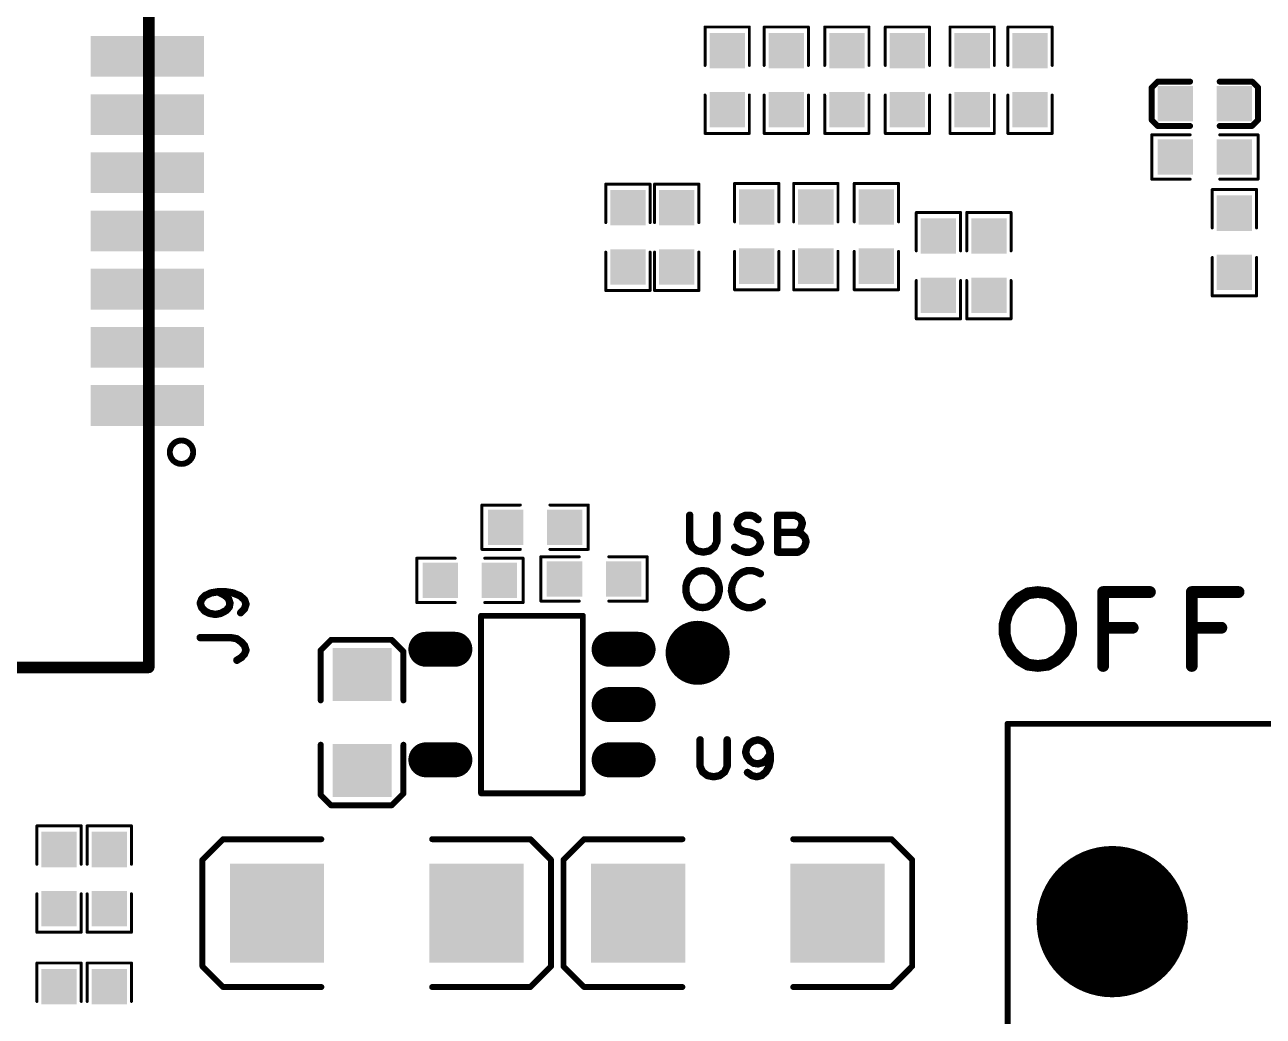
# Model space of a CAD drawing. Extents: x -12 to 107, y 8 to 106.
# Drawn here: x 10 to 31.29, y 26.24 to 43.28 of the extents above; entities that cross this region are included whole.
import ezdxf

# ---------------------------------------------------------------- set-up
doc = ezdxf.new("R2010")
doc.units = 0
doc.header["$MEASUREMENT"] = 0
doc.layers.get('0').update_dxf_attribs({"linetype": 'CONTINUOUS'})
doc.layers.add('SILK_TOP_ART', color=251, linetype='CONTINUOUS', true_color=0x636466)
doc.layers.add('SOLDER_TOP_ART', color=18, linetype='CONTINUOUS', true_color=0x000000)

# ---------------------------------------------------------------- blocks, each defined once
blk = doc.blocks.new('ROUND_325')
at = {"const_width": 0.1}
blk.add_lwpolyline([(-0.05, 0, 1), (0.05, 0, 1)], format="xyb", close=True, dxfattribs=at)
blk = doc.blocks.new('ROUND_311')
at = {"const_width": 0.1016}
blk.add_lwpolyline([(-0.0508, 0, 1), (0.0508, 0, 1)], format="xyb", close=True, dxfattribs=at)
blk = doc.blocks.new('ROUND_217')
at = {"const_width": 0.0508}
blk.add_lwpolyline([(-0.0254, 0, 1), (0.0254, 0, 1)], format="xyb", close=True, dxfattribs=at)
blk = doc.blocks.new('ROUND_162')
at = {"const_width": 0.0635}
blk.add_lwpolyline([(-0.03175, 0, 1), (0.03175, 0, 1)], format="xyb", close=True, dxfattribs=at)
blk = doc.blocks.new('ROUND_320')
at = {"const_width": 0.0254}
blk.add_lwpolyline([(-0.0127, 0, 1), (0.0127, 0, 1)], format="xyb", close=True, dxfattribs=at)
blk = doc.blocks.new('RECTANGLE_359')
blk.add_solid([(0.975, 0.35), (0.975, -0.35), (-0.975, 0.35), (-0.975, -0.35)])
blk = doc.blocks.new('ROUND_337')
at = {"const_width": 0.55}
blk.add_lwpolyline([(-0.275, 0, 1), (0.275, 0, 1)], format="xyb", close=True, dxfattribs=at)
blk = doc.blocks.new('SQUARE_332')
blk.add_solid([(0.304, 0.304), (0.304, -0.304), (-0.304, 0.304), (-0.304, -0.304)])
blk = doc.blocks.new('RECTANGLE_369')
blk.add_solid([(0.81, 0.85), (0.81, -0.85), (-0.81, 0.85), (-0.81, -0.85)])
blk = doc.blocks.new('ROUND_341')
at = {"const_width": 1.3}
blk.add_lwpolyline([(-0.65, 0, 1), (0.65, 0, 1)], format="xyb", close=True, dxfattribs=at)
blk = doc.blocks.new('RECTANGLE_330')
blk.add_solid([(0.5072, 0.4564), (0.5072, -0.4564), (-0.5072, 0.4564), (-0.5072, -0.4564)])
blk = doc.blocks.new('OBLONG_347')
at = {"const_width": 0.6}
blk.add_lwpolyline([(0.25, 0), (-0.25, 0)], dxfattribs=at)
at = {"const_width": 0.3}
for points in [[(-0.4, 0, 1), (-0.1, 0, 1)], [(0.1, 0, 1), (0.4, 0, 1)]]:
    blk.add_lwpolyline(points, format="xyb", close=True, dxfattribs=at)

msp = doc.modelspace()

# ---------------------------------------------------------------- linework, layer by layer
at = {"layer": 'SILK_TOP_ART'}
for points, const_width in [([(12.1324, 55.2338), (12.1324, 32.2338)], 0.2), ([(21.6964, 43.2388), (21.6964, 42.5784)], 0.0508), ([(22.4584, 43.2388), (21.6964, 43.2388)], 0.0508), ([(22.4584, 42.5784), (22.4584, 43.2388)], 0.0508), ([(22.7124, 43.2388), (22.7124, 42.5784)], 0.0508), ([(23.4744, 43.2388), (22.7124, 43.2388)], 0.0508), ([(23.4744, 42.5784), (23.4744, 43.2388)], 0.0508), ([(23.7538, 43.2388), (23.7538, 42.5784)], 0.0508), ([(24.5158, 43.2388), (23.7538, 43.2388)], 0.0508), ([(24.5158, 42.5784), (24.5158, 43.2388)], 0.0508), ([(24.7952, 43.2388), (24.7952, 42.5784)], 0.0508), ([(25.5572, 43.2388), (24.7952, 43.2388)], 0.0508), ([(25.5572, 42.5784), (25.5572, 43.2388)], 0.0508), ([(25.908, 43.2388), (25.908, 42.5784)], 0.0508), ([(26.67, 43.2388), (25.908, 43.2388)], 0.0508), ([(26.67, 42.5784), (26.67, 43.2388)], 0.0508), ([(26.9034, 43.2388), (26.9034, 42.5784)], 0.0508), ([(27.6654, 43.2388), (26.9034, 43.2388)], 0.0508), ([(27.6654, 42.5784), (27.6654, 43.2388)], 0.0508), ([(29.4772, 42.3004), (29.3756, 42.1988)], 0.1016), ([(29.3756, 42.1988), (29.3756, 41.64)], 0.1016), ([(30.036, 42.3004), (29.4772, 42.3004)], 0.1016), ([(30.544, 42.3004), (31.1028, 42.3004)], 0.1016), ([(31.1028, 42.3004), (31.2044, 42.1991)], 0.1016), ([(31.2044, 42.1991), (31.2044, 41.6433)], 0.1016), ([(21.6964, 41.41), (21.6964, 42.0704)], 0.0508), ([(22.4584, 42.0704), (22.4584, 41.41)], 0.0508), ([(22.7124, 41.41), (22.7124, 42.0704)], 0.0508), ([(23.4744, 42.0704), (23.4744, 41.41)], 0.0508), ([(23.7538, 41.41), (23.7538, 42.0704)], 0.0508), ([(24.5158, 42.0704), (24.5158, 41.41)], 0.0508), ([(24.7952, 41.41), (24.7952, 42.0704)], 0.0508), ([(25.5572, 42.0704), (25.5572, 41.41)], 0.0508), ([(25.908, 41.41), (25.908, 42.0704)], 0.0508), ([(26.67, 42.0704), (26.67, 41.41)], 0.0508), ([(26.9034, 41.41), (26.9034, 42.0704)], 0.0508), ([(27.6654, 42.0704), (27.6654, 41.41)], 0.0508), ([(29.3756, 41.64), (29.4772, 41.5384)], 0.1016), ([(29.4772, 41.5384), (30.036, 41.5384)], 0.1016), ([(31.0995, 41.5384), (30.544, 41.5384)], 0.1016), ([(31.2044, 41.6433), (31.0995, 41.5384)], 0.1016), ([(22.4584, 41.41), (21.6964, 41.41)], 0.0508), ([(23.4744, 41.41), (22.7124, 41.41)], 0.0508), ([(24.5158, 41.41), (23.7538, 41.41)], 0.0508), ([(25.5572, 41.41), (24.7952, 41.41)], 0.0508), ([(26.67, 41.41), (25.908, 41.41)], 0.0508), ([(27.6654, 41.41), (26.9034, 41.41)], 0.0508), ([(29.3756, 41.386), (29.3756, 40.624)], 0.0508), ([(30.036, 41.386), (29.3756, 41.386)], 0.0508), ([(30.544, 41.386), (31.2044, 41.386)], 0.0508), ([(31.2044, 41.386), (31.2044, 40.624)], 0.0508), ([(19.9898, 40.5384), (19.9898, 39.878)], 0.0508), ([(20.7518, 40.5384), (19.9898, 40.5384)], 0.0508), ([(20.7518, 39.878), (20.7518, 40.5384)], 0.0508), ([(20.828, 40.5384), (20.828, 39.878)], 0.0508), ([(21.59, 40.5384), (20.828, 40.5384)], 0.0508), ([(21.59, 39.878), (21.59, 40.5384)], 0.0508), ([(22.2044, 40.5512), (22.2044, 39.8908)], 0.0508), ([(22.9664, 40.5512), (22.2044, 40.5512)], 0.0508), ([(22.9664, 39.8908), (22.9664, 40.5512)], 0.0508), ([(23.2204, 40.5512), (23.2204, 39.8908)], 0.0508), ([(23.9824, 40.5512), (23.2204, 40.5512)], 0.0508), ([(23.9824, 39.8908), (23.9824, 40.5512)], 0.0508), ([(24.2618, 40.5512), (24.2618, 39.8908)], 0.0508), ([(25.0238, 40.5512), (24.2618, 40.5512)], 0.0508), ([(25.0238, 39.8908), (25.0238, 40.5512)], 0.0508), ([(29.3756, 40.624), (30.036, 40.624)], 0.0508), ([(30.417, 40.4462), (30.417, 39.7858)], 0.0508), ([(31.179, 40.4462), (30.417, 40.4462)], 0.0508), ([(31.2044, 40.624), (30.544, 40.624)], 0.0508), ([(31.179, 39.7858), (31.179, 40.4462)], 0.0508), ([(25.3286, 40.0512), (25.3286, 39.3908)], 0.0508), ([(26.0906, 40.0512), (25.3286, 40.0512)], 0.0508), ([(26.0906, 39.3908), (26.0906, 40.0512)], 0.0508), ([(26.1954, 40.0512), (26.1954, 39.3908)], 0.0508), ([(26.9574, 40.0512), (26.1954, 40.0512)], 0.0508), ([(26.9574, 39.3908), (26.9574, 40.0512)], 0.0508), ([(19.9898, 38.7096), (19.9898, 39.37)], 0.0508), ([(20.7518, 39.37), (20.7518, 38.7096)], 0.0508), ([(20.828, 38.7096), (20.828, 39.37)], 0.0508), ([(21.59, 39.37), (21.59, 38.7096)], 0.0508), ([(22.2044, 38.7224), (22.2044, 39.3828)], 0.0508), ([(22.9664, 39.3828), (22.9664, 38.7224)], 0.0508), ([(23.2204, 38.7224), (23.2204, 39.3828)], 0.0508), ([(23.9824, 39.3828), (23.9824, 38.7224)], 0.0508), ([(24.2618, 38.7224), (24.2618, 39.3828)], 0.0508), ([(25.0238, 39.3828), (25.0238, 38.7224)], 0.0508), ([(30.417, 38.6174), (30.417, 39.2778)], 0.0508), ([(31.179, 39.2778), (31.179, 38.6174)], 0.0508), ([(25.3286, 38.2224), (25.3286, 38.8828)], 0.0508), ([(26.0906, 38.8828), (26.0906, 38.2224)], 0.0508), ([(26.1954, 38.2224), (26.1954, 38.8828)], 0.0508), ([(26.9574, 38.8828), (26.9574, 38.2224)], 0.0508), ([(20.7518, 38.7096), (19.9898, 38.7096)], 0.0508), ([(21.59, 38.7096), (20.828, 38.7096)], 0.0508), ([(22.9664, 38.7224), (22.2044, 38.7224)], 0.0508), ([(23.9824, 38.7224), (23.2204, 38.7224)], 0.0508), ([(25.0238, 38.7224), (24.2618, 38.7224)], 0.0508), ([(31.179, 38.6174), (30.417, 38.6174)], 0.0508), ([(26.0906, 38.2224), (25.3286, 38.2224)], 0.0508), ([(26.9574, 38.2224), (26.1954, 38.2224)], 0.0508), ([(17.861, 35.0236), (18.5214, 35.0236)], 0.0508), ([(17.861, 34.2616), (17.861, 35.0236)], 0.0508), ([(19.6898, 35.0236), (19.0294, 35.0236)], 0.0508), ([(19.6898, 34.2616), (19.6898, 35.0236)], 0.0508), ([(21.4334, 34.8488), (21.4334, 34.3937)], 0.127), ([(21.899, 34.3937), (21.899, 34.8488)], 0.127), ([(22.2483, 34.69), (22.2695, 34.7641)], 0.127), ([(22.28, 34.616), (22.2483, 34.69)], 0.127), ([(22.2695, 34.7641), (22.3224, 34.817)], 0.127), ([(22.3224, 34.817), (22.3964, 34.8488)], 0.127), ([(22.3964, 34.8488), (22.4705, 34.8488)], 0.127), ([(22.4705, 34.8488), (22.5446, 34.8276)], 0.127), ([(22.5446, 34.8276), (22.6081, 34.7747)], 0.127), ([(23.2325, 34.8488), (22.9468, 34.8488)], 0.127), ([(22.9468, 34.8488), (22.9468, 34.2138)], 0.127), ([(23.3066, 34.817), (23.2325, 34.8488)], 0.127), ([(23.3489, 34.7747), (23.3066, 34.817)], 0.127), ([(23.3701, 34.7112), (23.3489, 34.7747)], 0.127), ([(23.3489, 34.6371), (23.3701, 34.7112)], 0.127), ([(22.3541, 34.5736), (22.28, 34.616)], 0.127), ([(22.4811, 34.5525), (22.3541, 34.5736)], 0.127), ([(22.5764, 34.5101), (22.4811, 34.5525)], 0.127), ([(22.6293, 34.4466), (22.5764, 34.5101)], 0.127), ([(22.6505, 34.3726), (22.6293, 34.4466)], 0.127), ([(23.2749, 34.5525), (22.9468, 34.5525)], 0.127), ([(23.2749, 34.5525), (23.3172, 34.5842)], 0.127), ([(23.3489, 34.5313), (23.2749, 34.5525)], 0.127), ([(23.3172, 34.5842), (23.3489, 34.6371)], 0.127), ([(23.4125, 34.4678), (23.3489, 34.5313)], 0.127), ([(23.4336, 34.3937), (23.4125, 34.4678)], 0.127), ([(18.5214, 34.2616), (17.861, 34.2616)], 0.0508), ([(19.0294, 34.2616), (19.6898, 34.2616)], 0.0508), ([(21.4334, 34.3937), (21.4757, 34.2984)], 0.127), ([(21.4757, 34.2984), (21.5604, 34.235)], 0.127), ([(21.5604, 34.235), (21.6662, 34.2138)], 0.127), ([(21.6662, 34.2138), (21.772, 34.235)], 0.127), ([(21.772, 34.235), (21.8567, 34.2984)], 0.127), ([(21.8567, 34.2984), (21.899, 34.3937)], 0.127), ([(22.2059, 34.2984), (22.2906, 34.2455)], 0.127), ([(22.2906, 34.2455), (22.3859, 34.2138)], 0.127), ([(22.4705, 34.2138), (22.5552, 34.2455)], 0.127), ([(22.5552, 34.2455), (22.6187, 34.2984)], 0.127), ([(22.6187, 34.2984), (22.6505, 34.3726)], 0.127), ([(23.296, 34.2138), (23.3701, 34.2561)], 0.127), ([(23.3701, 34.2561), (23.4125, 34.3196)], 0.127), ([(23.4125, 34.3196), (23.4336, 34.3937)], 0.127), ([(16.7402, 34.1092), (17.4006, 34.1092)], 0.0508), ([(16.7402, 33.3472), (16.7402, 34.1092)], 0.0508), ([(18.569, 34.1092), (17.9086, 34.1092)], 0.0508), ([(18.569, 33.3472), (18.569, 34.1092)], 0.0508), ([(18.8738, 34.1346), (18.8738, 33.3726)], 0.0508), ([(19.5342, 34.1346), (18.8738, 34.1346)], 0.0508), ([(20.0422, 34.1346), (20.7026, 34.1346)], 0.0508), ([(20.7026, 34.1346), (20.7026, 33.3726)], 0.0508), ([(22.3859, 34.2138), (22.4705, 34.2138)], 0.127), ([(22.9468, 34.2138), (23.296, 34.2138)], 0.127), ([(21.4312, 33.7799), (21.4948, 33.8434)], 0.127), ([(21.4948, 33.8434), (21.5688, 33.8857)], 0.127), ([(21.5688, 33.8857), (21.6535, 33.8963)], 0.127), ([(21.6535, 33.8963), (21.7382, 33.8857)], 0.127), ([(21.7382, 33.8857), (21.8122, 33.8434)], 0.127), ([(21.8122, 33.8434), (21.8758, 33.7799)], 0.127), ([(22.2568, 33.8116), (22.2038, 33.7481)], 0.127), ([(22.3308, 33.8645), (22.2568, 33.8116)], 0.127), ([(22.4261, 33.8963), (22.3308, 33.8645)], 0.127), ([(22.5108, 33.8963), (22.4261, 33.8963)], 0.127), ([(22.5848, 33.8751), (22.5108, 33.8963)], 0.127), ([(22.6483, 33.8434), (22.5848, 33.8751)], 0.127), ([(21.3677, 33.6211), (21.3889, 33.7058)], 0.127), ([(21.3677, 33.5365), (21.3677, 33.6211)], 0.127), ([(21.3889, 33.7058), (21.4312, 33.7799)], 0.127), ([(21.8758, 33.7799), (21.9181, 33.7058)], 0.127), ([(21.9181, 33.7058), (21.9393, 33.6211)], 0.127), ([(21.9393, 33.6211), (21.9393, 33.5365)], 0.127), ([(22.1615, 33.6423), (22.1509, 33.547)], 0.127), ([(22.2038, 33.7481), (22.1615, 33.6423)], 0.127), ([(13.0437, 33.4057), (13.0175, 33.3375)], 0.127), ([(13.0962, 33.4641), (13.0437, 33.4057)], 0.127), ([(13.2012, 33.5128), (13.0962, 33.4641)], 0.127), ([(13.3193, 33.5322), (13.2012, 33.5128)], 0.127), ([(13.4637, 33.5322), (13.3193, 33.5322)], 0.127), ([(13.4375, 33.4738), (13.3193, 33.5322)], 0.127), ([(13.5031, 33.4154), (13.4375, 33.4738)], 0.127), ([(13.5818, 33.5128), (13.4637, 33.5322)], 0.127), ([(13.5293, 33.3375), (13.5031, 33.4154)], 0.127), ([(13.6999, 33.4641), (13.5818, 33.5128)], 0.127), ([(13.7787, 33.3959), (13.6999, 33.4641)], 0.127), ([(13.8049, 33.318), (13.7787, 33.3959)], 0.127), ([(21.3889, 33.4518), (21.3677, 33.5365)], 0.127), ([(21.4312, 33.3777), (21.3889, 33.4518)], 0.127), ([(21.4948, 33.3142), (21.4312, 33.3777)], 0.127), ([(21.8758, 33.3777), (21.8122, 33.3142)], 0.127), ([(21.9181, 33.4518), (21.8758, 33.3777)], 0.127), ([(21.9393, 33.5365), (21.9181, 33.4518)], 0.127), ([(22.1509, 33.547), (22.1721, 33.4518)], 0.127), ([(22.1721, 33.4518), (22.2038, 33.3883)], 0.127), ([(22.2038, 33.3883), (22.2673, 33.3248)], 0.127), ([(26.9748, 33.2952), (27.1018, 33.4222)], 0.2032), ([(27.1018, 33.4222), (27.2499, 33.5068)], 0.2032), ([(27.2499, 33.5068), (27.4193, 33.528)], 0.2032), ([(27.4193, 33.528), (27.5886, 33.5068)], 0.2032), ([(27.5886, 33.5068), (27.7368, 33.4222)], 0.2032), ([(27.7368, 33.4222), (27.8638, 33.2952)], 0.2032), ([(28.5411, 32.258), (28.5411, 33.528)], 0.2032), ([(28.5411, 33.528), (29.3455, 33.528)], 0.2032), ([(30.0651, 32.258), (30.0651, 33.528)], 0.2032), ([(30.0651, 33.528), (30.8695, 33.528)], 0.2032), ([(13.0175, 33.3375), (13.0437, 33.2596)], 0.127), ([(13.0437, 33.2596), (13.0962, 33.2012)], 0.127), ([(13.0962, 33.2012), (13.175, 33.1622)], 0.127), ([(13.175, 33.1622), (13.28, 33.1428)], 0.127), ([(13.28, 33.1428), (13.3718, 33.1622)], 0.127), ([(13.3718, 33.1622), (13.4637, 33.2109)], 0.127), ([(13.4637, 33.2109), (13.5162, 33.2693)], 0.127), ([(13.5162, 33.2693), (13.5293, 33.3375)], 0.127), ([(13.7131, 33.172), (13.7787, 33.2401)], 0.127), ([(13.7787, 33.2401), (13.8049, 33.318)], 0.127), ([(17.4006, 33.3472), (16.7402, 33.3472)], 0.0508), ([(17.9086, 33.3472), (18.569, 33.3472)], 0.0508), ([(18.8738, 33.3726), (19.5342, 33.3726)], 0.0508), ([(20.7026, 33.3726), (20.0422, 33.3726)], 0.0508), ([(21.5688, 33.2719), (21.4948, 33.3142)], 0.127), ([(21.6535, 33.2613), (21.5688, 33.2719)], 0.127), ([(21.7382, 33.2719), (21.6535, 33.2613)], 0.127), ([(21.8122, 33.3142), (21.7382, 33.2719)], 0.127), ([(22.2673, 33.3248), (22.3414, 33.2825)], 0.127), ([(22.3414, 33.2825), (22.4155, 33.2613)], 0.127), ([(22.4155, 33.2613), (22.4896, 33.2613)], 0.127), ([(22.4896, 33.2613), (22.5637, 33.2825)], 0.127), ([(22.5637, 33.2825), (22.6272, 33.3142)], 0.127), ([(22.6272, 33.3142), (22.6801, 33.3565)], 0.127), ([(26.8478, 32.9777), (26.8901, 33.147)], 0.2032), ([(26.8901, 33.147), (26.9748, 33.2952)], 0.2032), ([(27.8638, 33.2952), (27.9485, 33.147)], 0.2032), ([(27.9485, 33.147), (27.9908, 32.9777)], 0.2032), ([(19.5964, 33.1196), (17.8464, 33.1196)], 0.1016), ([(17.8464, 33.1196), (17.8464, 30.0696)], 0.1016), ([(19.5964, 30.0696), (19.5964, 33.1196)], 0.1016), ([(26.8478, 32.8083), (26.8478, 32.9777)], 0.2032), ([(27.9908, 32.9777), (27.9908, 32.8083)], 0.2032), ([(29.0491, 32.9142), (28.5411, 32.9142)], 0.2032), ([(30.5731, 32.9142), (30.0651, 32.9142)], 0.2032), ([(13.5424, 32.7448), (13.0175, 32.7448)], 0.127), ([(13.6474, 32.7254), (13.5424, 32.7448)], 0.127), ([(26.8901, 32.639), (26.8478, 32.8083)], 0.2032), ([(27.9908, 32.8083), (27.9485, 32.639)], 0.2032), ([(13.7262, 32.6669), (13.6474, 32.7254)], 0.127), ([(13.7787, 32.6085), (13.7262, 32.6669)], 0.127), ([(13.8049, 32.5306), (13.7787, 32.6085)], 0.127), ([(13.7787, 32.4625), (13.8049, 32.5306)], 0.127), ([(15.0892, 32.5296), (15.267, 32.7074)], 0.1016), ([(15.0892, 31.666), (15.0892, 32.5296)], 0.1016), ([(15.267, 32.7074), (16.3084, 32.7074)], 0.1016), ([(16.3084, 32.7074), (16.5116, 32.5042)], 0.1016), ([(26.9748, 32.4908), (26.8901, 32.639)], 0.2032), ([(27.1018, 32.3638), (26.9748, 32.4908)], 0.2032), ([(27.8638, 32.4908), (27.7368, 32.3638)], 0.2032), ([(27.9485, 32.639), (27.8638, 32.4908)], 0.2032), ([(13.6474, 32.3554), (13.7262, 32.4041)], 0.127), ([(13.7262, 32.4041), (13.7787, 32.4625)], 0.127), ([(16.5116, 32.5042), (16.5116, 31.666)], 0.1016), ([(27.2499, 32.2792), (27.1018, 32.3638)], 0.2032), ([(27.4193, 32.258), (27.2499, 32.2792)], 0.2032), ([(27.5886, 32.2792), (27.4193, 32.258)], 0.2032), ([(27.7368, 32.3638), (27.5886, 32.2792)], 0.2032), ([(12.1324, 32.2338), (9.1324, 32.2338)], 0.2), ([(26.8978, 24.4638), (26.8978, 31.2638)], 0.1016), ([(26.8978, 31.2638), (39.8978, 31.2638)], 0.1016), ([(15.0892, 30.904), (15.0892, 30.0404)], 0.1016), ([(16.5116, 30.0658), (16.5116, 30.904)], 0.1016), ([(21.6112, 30.988), (21.6112, 30.5329)], 0.127), ([(22.0768, 30.5329), (22.0768, 30.988)], 0.127), ([(22.4155, 30.861), (22.3943, 30.7763)], 0.127), ([(22.4578, 30.9245), (22.4155, 30.861)], 0.127), ([(22.5213, 30.9668), (22.4578, 30.9245)], 0.127), ([(22.606, 30.988), (22.5213, 30.9668)], 0.127), ([(22.6801, 30.9668), (22.606, 30.988)], 0.127), ([(22.7436, 30.9245), (22.6801, 30.9668)], 0.127), ([(22.7965, 30.8398), (22.7436, 30.9245)], 0.127), ([(22.8177, 30.7446), (22.7965, 30.8398)], 0.127), ([(22.3943, 30.7763), (22.4155, 30.7023)], 0.127), ([(22.4155, 30.7023), (22.4684, 30.6282)], 0.127), ([(22.4684, 30.6282), (22.5319, 30.5858)], 0.127), ([(22.6907, 30.5964), (22.7542, 30.6493)], 0.127), ([(22.7542, 30.6493), (22.8177, 30.7446)], 0.127), ([(22.7965, 30.5329), (22.8177, 30.6282)], 0.127), ([(22.8177, 30.6282), (22.8177, 30.7446)], 0.127), ([(21.6112, 30.5329), (21.6535, 30.4376)], 0.127), ([(21.6535, 30.4376), (21.7382, 30.3742)], 0.127), ([(21.9498, 30.3742), (22.0345, 30.4376)], 0.127), ([(22.0345, 30.4376), (22.0768, 30.5329)], 0.127), ([(22.4261, 30.4271), (22.5002, 30.3742)], 0.127), ([(22.5319, 30.5858), (22.606, 30.5752)], 0.127), ([(22.606, 30.5752), (22.6907, 30.5964)], 0.127), ([(22.6695, 30.3742), (22.7436, 30.4376)], 0.127), ([(22.7436, 30.4376), (22.7965, 30.5329)], 0.127), ([(21.7382, 30.3742), (21.844, 30.353)], 0.127), ([(21.844, 30.353), (21.9498, 30.3742)], 0.127), ([(22.5002, 30.3742), (22.5848, 30.353)], 0.127), ([(22.5848, 30.353), (22.6695, 30.3742)], 0.127), ([(15.0892, 30.0404), (15.267, 29.8626)], 0.1016), ([(16.3084, 29.8626), (16.5116, 30.0658)], 0.1016), ([(17.8464, 30.0696), (19.5964, 30.0696)], 0.1016), ([(15.267, 29.8626), (16.3084, 29.8626)], 0.1016), ([(10.21, 28.8496), (10.21, 29.51)], 0.0508), ([(10.21, 29.51), (10.972, 29.51)], 0.0508), ([(10.972, 29.51), (10.972, 28.8496)], 0.0508), ([(11.0736, 28.8496), (11.0736, 29.51)], 0.0508), ([(11.0736, 29.51), (11.8356, 29.51)], 0.0508), ([(11.8356, 29.51), (11.8356, 28.8496)], 0.0508), ([(13.0554, 28.9244), (13.411, 29.28)], 0.1016), ([(13.411, 29.28), (15.1001, 29.28)], 0.1016), ([(18.6942, 29.28), (17.0051, 29.28)], 0.1016), ([(19.0498, 28.9244), (18.6942, 29.28)], 0.1016), ([(19.6186, 29.28), (19.263, 28.9244)], 0.1016), ([(21.3077, 29.28), (19.6186, 29.28)], 0.1016), ([(23.2127, 29.28), (24.9018, 29.28)], 0.1016), ([(24.9018, 29.28), (25.2574, 28.9244)], 0.1016), ([(13.0554, 27.0956), (13.0554, 28.9244)], 0.1016), ([(19.0498, 27.0956), (19.0498, 28.9244)], 0.1016), ([(19.263, 28.9244), (19.263, 27.0956)], 0.1016), ([(25.2574, 28.9244), (25.2574, 27.0956)], 0.1016), ([(10.21, 28.3416), (10.21, 27.6812)], 0.0508), ([(10.972, 27.6812), (10.972, 28.3416)], 0.0508), ([(11.0736, 28.3416), (11.0736, 27.6812)], 0.0508), ([(11.8356, 27.6812), (11.8356, 28.3416)], 0.0508), ([(10.21, 27.6812), (10.972, 27.6812)], 0.0508), ([(11.0736, 27.6812), (11.8356, 27.6812)], 0.0508), ([(10.21, 27.1526), (10.972, 27.1526)], 0.0508), ([(10.21, 26.4922), (10.21, 27.1526)], 0.0508), ([(10.972, 27.1526), (10.972, 26.4922)], 0.0508), ([(11.0736, 27.1526), (11.8356, 27.1526)], 0.0508), ([(11.0736, 26.4922), (11.0736, 27.1526)], 0.0508), ([(11.8356, 27.1526), (11.8356, 26.4922)], 0.0508), ([(13.411, 26.74), (13.0554, 27.0956)], 0.1016), ([(18.6942, 26.74), (19.0498, 27.0956)], 0.1016), ([(19.263, 27.0956), (19.6186, 26.74)], 0.1016), ([(25.2574, 27.0956), (24.9018, 26.74)], 0.1016), ([(15.1001, 26.74), (13.411, 26.74)], 0.1016), ([(17.0051, 26.74), (18.6942, 26.74)], 0.1016), ([(19.6186, 26.74), (21.3077, 26.74)], 0.1016), ([(24.9018, 26.74), (23.2127, 26.74)], 0.1016)]:
    msp.add_lwpolyline(points, dxfattribs=dict(at, const_width=const_width))
at = {"layer": 'SILK_TOP_ART', "const_width": 0.1016}
msp.add_lwpolyline([(12.4948, 35.9316, 1), (12.8966, 35.9316, 1)], format="xyb", close=True, dxfattribs=at)

# ---------------------------------------------------------------- block references
at = {"layer": 'SILK_TOP_ART'}
for name, p in [('ROUND_320', (21.6964, 43.2388)), ('ROUND_320', (21.6964, 43.2388)), ('ROUND_320', (22.4584, 43.2388)), ('ROUND_320', (22.4584, 43.2388)), ('ROUND_320', (22.7124, 43.2388)), ('ROUND_320', (22.7124, 43.2388)), ('ROUND_320', (23.4744, 43.2388)), ('ROUND_320', (23.4744, 43.2388)), ('ROUND_320', (23.7538, 43.2388)), ('ROUND_320', (23.7538, 43.2388)), ('ROUND_320', (24.5158, 43.2388)), ('ROUND_320', (24.5158, 43.2388)), ('ROUND_320', (24.7952, 43.2388)), ('ROUND_320', (24.7952, 43.2388)), ('ROUND_320', (25.5572, 43.2388)), ('ROUND_320', (25.5572, 43.2388)), ('ROUND_320', (25.908, 43.2388)), ('ROUND_320', (25.908, 43.2388)), ('ROUND_320', (26.67, 43.2388)), ('ROUND_320', (26.67, 43.2388)), ('ROUND_320', (26.9034, 43.2388)), ('ROUND_320', (26.9034, 43.2388)), ('ROUND_320', (27.6654, 43.2388)), ('ROUND_320', (27.6654, 43.2388)), ('ROUND_320', (21.6964, 42.5784)), ('ROUND_320', (22.4584, 42.5784)), ('ROUND_320', (22.7124, 42.5784)), ('ROUND_320', (23.4744, 42.5784)), ('ROUND_320', (23.7538, 42.5784)), ('ROUND_320', (24.5158, 42.5784)), ('ROUND_320', (24.7952, 42.5784)), ('ROUND_320', (25.5572, 42.5784)), ('ROUND_320', (25.908, 42.5784)), ('ROUND_320', (26.67, 42.5784)), ('ROUND_320', (26.9034, 42.5784)), ('ROUND_320', (27.6654, 42.5784)), ('ROUND_217', (29.3756, 42.1988)), ('ROUND_217', (29.3756, 42.1988)), ('ROUND_217', (29.4772, 42.3004)), ('ROUND_217', (29.4772, 42.3004)), ('ROUND_217', (30.036, 42.3004)), ('ROUND_217', (30.544, 42.3004)), ('ROUND_217', (31.1028, 42.3004)), ('ROUND_217', (31.1028, 42.3004)), ('ROUND_217', (31.2044, 42.1991)), ('ROUND_217', (31.2044, 42.1991)), ('ROUND_320', (21.6964, 42.0704)), ('ROUND_320', (22.4584, 42.0704)), ('ROUND_320', (22.7124, 42.0704)), ('ROUND_320', (23.4744, 42.0704)), ('ROUND_320', (23.7538, 42.0704)), ('ROUND_320', (24.5158, 42.0704)), ('ROUND_320', (24.7952, 42.0704)), ('ROUND_320', (25.5572, 42.0704)), ('ROUND_320', (25.908, 42.0704)), ('ROUND_320', (26.67, 42.0704)), ('ROUND_320', (26.9034, 42.0704)), ('ROUND_320', (27.6654, 42.0704)), ('ROUND_217', (29.3756, 41.64)), ('ROUND_217', (29.3756, 41.64)), ('ROUND_217', (29.4772, 41.5384)), ('ROUND_217', (29.4772, 41.5384)), ('ROUND_217', (30.036, 41.5384)), ('ROUND_217', (30.544, 41.5384)), ('ROUND_217', (31.0995, 41.5384)), ('ROUND_217', (31.0995, 41.5384)), ('ROUND_217', (31.2044, 41.6433)), ('ROUND_217', (31.2044, 41.6433)), ('ROUND_320', (21.6964, 41.41)), ('ROUND_320', (21.6964, 41.41)), ('ROUND_320', (22.4584, 41.41)), ('ROUND_320', (22.4584, 41.41)), ('ROUND_320', (22.7124, 41.41)), ('ROUND_320', (22.7124, 41.41)), ('ROUND_320', (23.4744, 41.41)), ('ROUND_320', (23.4744, 41.41)), ('ROUND_320', (23.7538, 41.41)), ('ROUND_320', (23.7538, 41.41)), ('ROUND_320', (24.5158, 41.41)), ('ROUND_320', (24.5158, 41.41)), ('ROUND_320', (24.7952, 41.41)), ('ROUND_320', (24.7952, 41.41)), ('ROUND_320', (25.5572, 41.41)), ('ROUND_320', (25.5572, 41.41)), ('ROUND_320', (25.908, 41.41)), ('ROUND_320', (25.908, 41.41)), ('ROUND_320', (26.67, 41.41)), ('ROUND_320', (26.67, 41.41)), ('ROUND_320', (26.9034, 41.41)), ('ROUND_320', (26.9034, 41.41)), ('ROUND_320', (27.6654, 41.41)), ('ROUND_320', (27.6654, 41.41)), ('ROUND_320', (29.3756, 41.386)), ('ROUND_320', (29.3756, 41.386)), ('ROUND_320', (30.036, 41.386)), ('ROUND_320', (30.544, 41.386)), ('ROUND_320', (31.2044, 41.386)), ('ROUND_320', (31.2044, 41.386)), ('ROUND_320', (19.9898, 40.5384)), ('ROUND_320', (19.9898, 40.5384)), ('ROUND_320', (20.7518, 40.5384)), ('ROUND_320', (20.7518, 40.5384)), ('ROUND_320', (20.828, 40.5384)), ('ROUND_320', (20.828, 40.5384)), ('ROUND_320', (21.59, 40.5384)), ('ROUND_320', (21.59, 40.5384)), ('ROUND_320', (22.2044, 40.5512)), ('ROUND_320', (22.2044, 40.5512)), ('ROUND_320', (22.9664, 40.5512)), ('ROUND_320', (22.9664, 40.5512)), ('ROUND_320', (23.2204, 40.5512)), ('ROUND_320', (23.2204, 40.5512)), ('ROUND_320', (23.9824, 40.5512)), ('ROUND_320', (23.9824, 40.5512)), ('ROUND_320', (24.2618, 40.5512)), ('ROUND_320', (24.2618, 40.5512)), ('ROUND_320', (25.0238, 40.5512)), ('ROUND_320', (25.0238, 40.5512)), ('ROUND_320', (29.3756, 40.624)), ('ROUND_320', (29.3756, 40.624)), ('ROUND_320', (30.036, 40.624)), ('ROUND_320', (30.417, 40.4462)), ('ROUND_320', (30.417, 40.4462)), ('ROUND_320', (30.544, 40.624)), ('ROUND_320', (31.179, 40.4462)), ('ROUND_320', (31.179, 40.4462)), ('ROUND_320', (31.2044, 40.624)), ('ROUND_320', (31.2044, 40.624)), ('ROUND_320', (25.3286, 40.0512)), ('ROUND_320', (25.3286, 40.0512)), ('ROUND_320', (26.0906, 40.0512)), ('ROUND_320', (26.0906, 40.0512)), ('ROUND_320', (26.1954, 40.0512)), ('ROUND_320', (26.1954, 40.0512)), ('ROUND_320', (26.9574, 40.0512)), ('ROUND_320', (26.9574, 40.0512)), ('ROUND_320', (19.9898, 39.878)), ('ROUND_320', (20.7518, 39.878)), ('ROUND_320', (20.828, 39.878)), ('ROUND_320', (21.59, 39.878)), ('ROUND_320', (22.2044, 39.8908)), ('ROUND_320', (22.9664, 39.8908)), ('ROUND_320', (23.2204, 39.8908)), ('ROUND_320', (23.9824, 39.8908)), ('ROUND_320', (24.2618, 39.8908)), ('ROUND_320', (25.0238, 39.8908)), ('ROUND_320', (30.417, 39.7858)), ('ROUND_320', (31.179, 39.7858)), ('ROUND_320', (19.9898, 39.37)), ('ROUND_320', (20.7518, 39.37)), ('ROUND_320', (20.828, 39.37)), ('ROUND_320', (21.59, 39.37)), ('ROUND_320', (22.2044, 39.3828)), ('ROUND_320', (22.9664, 39.3828)), ('ROUND_320', (23.2204, 39.3828)), ('ROUND_320', (23.9824, 39.3828)), ('ROUND_320', (24.2618, 39.3828)), ('ROUND_320', (25.0238, 39.3828)), ('ROUND_320', (25.3286, 39.3908)), ('ROUND_320', (26.0906, 39.3908)), ('ROUND_320', (26.1954, 39.3908)), ('ROUND_320', (26.9574, 39.3908)), ('ROUND_320', (30.417, 39.2778)), ('ROUND_320', (31.179, 39.2778)), ('ROUND_320', (25.3286, 38.8828)), ('ROUND_320', (26.0906, 38.8828)), ('ROUND_320', (26.1954, 38.8828)), ('ROUND_320', (26.9574, 38.8828)), ('ROUND_320', (19.9898, 38.7096)), ('ROUND_320', (19.9898, 38.7096)), ('ROUND_320', (20.7518, 38.7096)), ('ROUND_320', (20.7518, 38.7096)), ('ROUND_320', (20.828, 38.7096)), ('ROUND_320', (20.828, 38.7096)), ('ROUND_320', (21.59, 38.7096)), ('ROUND_320', (21.59, 38.7096)), ('ROUND_320', (22.2044, 38.7224)), ('ROUND_320', (22.2044, 38.7224)), ('ROUND_320', (22.9664, 38.7224)), ('ROUND_320', (22.9664, 38.7224)), ('ROUND_320', (23.2204, 38.7224)), ('ROUND_320', (23.2204, 38.7224)), ('ROUND_320', (23.9824, 38.7224)), ('ROUND_320', (23.9824, 38.7224)), ('ROUND_320', (24.2618, 38.7224)), ('ROUND_320', (24.2618, 38.7224)), ('ROUND_320', (25.0238, 38.7224)), ('ROUND_320', (25.0238, 38.7224)), ('ROUND_320', (30.417, 38.6174)), ('ROUND_320', (30.417, 38.6174)), ('ROUND_320', (31.179, 38.6174)), ('ROUND_320', (31.179, 38.6174)), ('ROUND_320', (25.3286, 38.2224)), ('ROUND_320', (25.3286, 38.2224)), ('ROUND_320', (26.0906, 38.2224)), ('ROUND_320', (26.0906, 38.2224)), ('ROUND_320', (26.1954, 38.2224)), ('ROUND_320', (26.1954, 38.2224)), ('ROUND_320', (26.9574, 38.2224)), ('ROUND_320', (26.9574, 38.2224)), ('ROUND_320', (17.861, 35.0236)), ('ROUND_320', (17.861, 35.0236)), ('ROUND_320', (18.5214, 35.0236)), ('ROUND_320', (19.0294, 35.0236)), ('ROUND_320', (19.6898, 35.0236)), ('ROUND_320', (19.6898, 35.0236)), ('ROUND_162', (21.4334, 34.8488)), ('ROUND_162', (21.899, 34.8488)), ('ROUND_162', (22.2483, 34.69)), ('ROUND_162', (22.2695, 34.7641)), ('ROUND_162', (22.3224, 34.817)), ('ROUND_162', (22.3964, 34.8488)), ('ROUND_162', (22.4705, 34.8488)), ('ROUND_162', (22.5446, 34.8276)), ('ROUND_162', (22.6081, 34.7747)), ('ROUND_162', (22.9468, 34.8488)), ('ROUND_162', (23.2325, 34.8488)), ('ROUND_162', (23.3066, 34.817)), ('ROUND_162', (23.3489, 34.7747)), ('ROUND_162', (23.3701, 34.7112)), ('ROUND_162', (22.28, 34.616)), ('ROUND_162', (22.3541, 34.5736)), ('ROUND_162', (22.4811, 34.5525)), ('ROUND_162', (22.5764, 34.5101)), ('ROUND_162', (22.6293, 34.4466)), ('ROUND_162', (22.9468, 34.5525)), ('ROUND_162', (23.2749, 34.5525)), ('ROUND_162', (23.2749, 34.5525)), ('ROUND_162', (23.3172, 34.5842)), ('ROUND_162', (23.3489, 34.6371)), ('ROUND_162', (23.3489, 34.5313)), ('ROUND_162', (23.4125, 34.4678)), ('ROUND_320', (17.861, 34.2616)), ('ROUND_320', (17.861, 34.2616)), ('ROUND_320', (18.5214, 34.2616)), ('ROUND_320', (19.0294, 34.2616)), ('ROUND_320', (19.6898, 34.2616)), ('ROUND_320', (19.6898, 34.2616)), ('ROUND_162', (21.4334, 34.3937)), ('ROUND_162', (21.4757, 34.2984)), ('ROUND_162', (21.5604, 34.235)), ('ROUND_162', (21.772, 34.235)), ('ROUND_162', (21.8567, 34.2984)), ('ROUND_162', (21.899, 34.3937)), ('ROUND_162', (22.2059, 34.2984)), ('ROUND_162', (22.2906, 34.2455)), ('ROUND_162', (22.5552, 34.2455)), ('ROUND_162', (22.6187, 34.2984)), ('ROUND_162', (22.6505, 34.3726)), ('ROUND_162', (23.3701, 34.2561)), ('ROUND_162', (23.4125, 34.3196)), ('ROUND_162', (23.4336, 34.3937)), ('ROUND_320', (16.7402, 34.1092)), ('ROUND_320', (16.7402, 34.1092)), ('ROUND_320', (17.4006, 34.1092)), ('ROUND_320', (17.9086, 34.1092)), ('ROUND_320', (18.569, 34.1092)), ('ROUND_320', (18.569, 34.1092)), ('ROUND_320', (18.8738, 34.1346)), ('ROUND_320', (18.8738, 34.1346)), ('ROUND_320', (19.5342, 34.1346)), ('ROUND_320', (20.0422, 34.1346)), ('ROUND_320', (20.7026, 34.1346)), ('ROUND_320', (20.7026, 34.1346)), ('ROUND_162', (21.6662, 34.2138)), ('ROUND_162', (22.3859, 34.2138)), ('ROUND_162', (22.4705, 34.2138)), ('ROUND_162', (22.9468, 34.2138)), ('ROUND_162', (23.296, 34.2138)), ('ROUND_162', (21.4948, 33.8434)), ('ROUND_162', (21.5688, 33.8857)), ('ROUND_162', (21.6535, 33.8963)), ('ROUND_162', (21.7382, 33.8857)), ('ROUND_162', (21.8122, 33.8434)), ('ROUND_162', (22.2568, 33.8116)), ('ROUND_162', (22.3308, 33.8645)), ('ROUND_162', (22.4261, 33.8963)), ('ROUND_162', (22.5108, 33.8963)), ('ROUND_162', (22.5848, 33.8751)), ('ROUND_162', (22.6483, 33.8434)), ('ROUND_162', (21.3677, 33.6211)), ('ROUND_162', (21.3889, 33.7058)), ('ROUND_162', (21.4312, 33.7799)), ('ROUND_162', (21.8758, 33.7799)), ('ROUND_162', (21.9181, 33.7058)), ('ROUND_162', (21.9393, 33.6211)), ('ROUND_162', (22.1615, 33.6423)), ('ROUND_162', (22.2038, 33.7481)), ('ROUND_162', (13.0437, 33.4057)), ('ROUND_162', (13.0962, 33.4641)), ('ROUND_162', (13.2012, 33.5128)), ('ROUND_162', (13.3193, 33.5322)), ('ROUND_162', (13.3193, 33.5322)), ('ROUND_162', (13.4375, 33.4738)), ('ROUND_162', (13.4637, 33.5322)), ('ROUND_162', (13.5031, 33.4154)), ('ROUND_162', (13.5818, 33.5128)), ('ROUND_162', (13.6999, 33.4641)), ('ROUND_162', (13.7787, 33.3959)), ('ROUND_162', (21.3677, 33.5365)), ('ROUND_162', (21.3889, 33.4518)), ('ROUND_162', (21.4312, 33.3777)), ('ROUND_162', (21.8758, 33.3777)), ('ROUND_162', (21.9181, 33.4518)), ('ROUND_162', (21.9393, 33.5365)), ('ROUND_162', (22.1509, 33.547)), ('ROUND_162', (22.1721, 33.4518)), ('ROUND_162', (22.2038, 33.3883)), ('ROUND_311', (27.1018, 33.4222)), ('ROUND_311', (27.2499, 33.5068)), ('ROUND_311', (27.4193, 33.528)), ('ROUND_311', (27.5886, 33.5068)), ('ROUND_311', (27.7368, 33.4222)), ('ROUND_311', (28.5411, 33.528)), ('ROUND_311', (29.3455, 33.528)), ('ROUND_311', (30.0651, 33.528)), ('ROUND_311', (30.8695, 33.528)), ('ROUND_162', (13.0175, 33.3375)), ('ROUND_162', (13.0437, 33.2596)), ('ROUND_162', (13.0962, 33.2012)), ('ROUND_162', (13.175, 33.1622)), ('ROUND_162', (13.3718, 33.1622)), ('ROUND_162', (13.4637, 33.2109)), ('ROUND_162', (13.5162, 33.2693)), ('ROUND_162', (13.5293, 33.3375)), ('ROUND_162', (13.7131, 33.172)), ('ROUND_162', (13.7787, 33.2401)), ('ROUND_162', (13.8049, 33.318)), ('ROUND_320', (16.7402, 33.3472)), ('ROUND_320', (16.7402, 33.3472)), ('ROUND_320', (17.4006, 33.3472)), ('ROUND_320', (17.9086, 33.3472)), ('ROUND_320', (18.569, 33.3472)), ('ROUND_320', (18.569, 33.3472)), ('ROUND_320', (18.8738, 33.3726)), ('ROUND_320', (18.8738, 33.3726)), ('ROUND_320', (19.5342, 33.3726)), ('ROUND_320', (20.0422, 33.3726)), ('ROUND_320', (20.7026, 33.3726)), ('ROUND_320', (20.7026, 33.3726)), ('ROUND_162', (21.4948, 33.3142)), ('ROUND_162', (21.5688, 33.2719)), ('ROUND_162', (21.6535, 33.2613)), ('ROUND_162', (21.6535, 33.2613)), ('ROUND_162', (21.7382, 33.2719)), ('ROUND_162', (21.8122, 33.3142)), ('ROUND_162', (22.2673, 33.3248)), ('ROUND_162', (22.3414, 33.2825)), ('ROUND_162', (22.4155, 33.2613)), ('ROUND_162', (22.4896, 33.2613)), ('ROUND_162', (22.5637, 33.2825)), ('ROUND_162', (22.6272, 33.3142)), ('ROUND_162', (22.6801, 33.3565)), ('ROUND_311', (26.8901, 33.147)), ('ROUND_311', (26.9748, 33.2952)), ('ROUND_311', (27.8638, 33.2952)), ('ROUND_311', (27.9485, 33.147)), ('ROUND_162', (13.28, 33.1428)), ('ROUND_217', (17.8464, 33.1196)), ('ROUND_217', (17.8464, 33.1196)), ('ROUND_217', (19.5964, 33.1196)), ('ROUND_217', (19.5964, 33.1196)), ('ROUND_311', (26.8478, 32.9777)), ('ROUND_311', (27.9908, 32.9777)), ('ROUND_311', (28.5411, 32.9142)), ('ROUND_311', (29.0491, 32.9142)), ('ROUND_311', (30.0651, 32.9142)), ('ROUND_311', (30.5731, 32.9142)), ('ROUND_162', (13.0175, 32.7448)), ('ROUND_162', (13.5424, 32.7448)), ('ROUND_311', (26.8478, 32.8083)), ('ROUND_311', (27.9908, 32.8083)), ('ROUND_162', (13.6474, 32.7254)), ('ROUND_162', (13.7262, 32.6669)), ('ROUND_162', (13.7787, 32.6085)), ('ROUND_162', (13.8049, 32.5306)), ('ROUND_217', (15.0892, 32.5296)), ('ROUND_217', (15.0892, 32.5296)), ('ROUND_217', (15.267, 32.7074)), ('ROUND_217', (15.267, 32.7074)), ('ROUND_217', (16.3084, 32.7074)), ('ROUND_217', (16.3084, 32.7074)), ('ROUND_311', (26.8901, 32.639)), ('ROUND_311', (26.9748, 32.4908)), ('ROUND_311', (27.8638, 32.4908)), ('ROUND_311', (27.9485, 32.639)), ('ROUND_162', (13.6474, 32.3554)), ('ROUND_162', (13.7262, 32.4041)), ('ROUND_162', (13.7787, 32.4625)), ('ROUND_217', (16.5116, 32.5042)), ('ROUND_217', (16.5116, 32.5042)), ('ROUND_311', (27.1018, 32.3638)), ('ROUND_311', (27.2499, 32.2792)), ('ROUND_311', (27.5886, 32.2792)), ('ROUND_311', (27.7368, 32.3638)), ('ROUND_325', (12.1324, 32.2338)), ('ROUND_311', (27.4193, 32.258)), ('ROUND_311', (27.4193, 32.258)), ('ROUND_311', (28.5411, 32.258)), ('ROUND_311', (30.0651, 32.258)), ('ROUND_217', (15.0892, 31.666)), ('ROUND_217', (16.5116, 31.666)), ('ROUND_217', (26.8978, 31.2638)), ('ROUND_217', (26.8978, 31.2638)), ('ROUND_217', (15.0892, 30.904)), ('ROUND_217', (16.5116, 30.904)), ('ROUND_162', (21.6112, 30.988)), ('ROUND_162', (22.0768, 30.988)), ('ROUND_162', (22.4155, 30.861)), ('ROUND_162', (22.4578, 30.9245)), ('ROUND_162', (22.5213, 30.9668)), ('ROUND_162', (22.606, 30.988)), ('ROUND_162', (22.6801, 30.9668)), ('ROUND_162', (22.7436, 30.9245)), ('ROUND_162', (22.7965, 30.8398)), ('ROUND_162', (22.3943, 30.7763)), ('ROUND_162', (22.4155, 30.7023)), ('ROUND_162', (22.4684, 30.6282)), ('ROUND_162', (22.7542, 30.6493)), ('ROUND_162', (22.8177, 30.7446)), ('ROUND_162', (22.8177, 30.7446)), ('ROUND_162', (22.8177, 30.6282)), ('ROUND_162', (21.6112, 30.5329)), ('ROUND_162', (21.6535, 30.4376)), ('ROUND_162', (22.0345, 30.4376)), ('ROUND_162', (22.0768, 30.5329)), ('ROUND_162', (22.4261, 30.4271)), ('ROUND_162', (22.5319, 30.5858)), ('ROUND_162', (22.606, 30.5752)), ('ROUND_162', (22.6907, 30.5964)), ('ROUND_162', (22.7436, 30.4376)), ('ROUND_162', (22.7965, 30.5329)), ('ROUND_162', (21.7382, 30.3742)), ('ROUND_162', (21.844, 30.353)), ('ROUND_162', (21.9498, 30.3742)), ('ROUND_162', (22.5002, 30.3742)), ('ROUND_162', (22.5848, 30.353)), ('ROUND_162', (22.6695, 30.3742)), ('ROUND_217', (15.0892, 30.0404)), ('ROUND_217', (15.0892, 30.0404)), ('ROUND_217', (16.5116, 30.0658)), ('ROUND_217', (16.5116, 30.0658)), ('ROUND_217', (17.8464, 30.0696)), ('ROUND_217', (17.8464, 30.0696)), ('ROUND_217', (19.5964, 30.0696)), ('ROUND_217', (19.5964, 30.0696)), ('ROUND_217', (15.267, 29.8626)), ('ROUND_217', (15.267, 29.8626)), ('ROUND_217', (16.3084, 29.8626)), ('ROUND_217', (16.3084, 29.8626)), ('ROUND_320', (10.21, 29.51)), ('ROUND_320', (10.21, 29.51)), ('ROUND_320', (10.972, 29.51)), ('ROUND_320', (10.972, 29.51)), ('ROUND_320', (11.0736, 29.51)), ('ROUND_320', (11.0736, 29.51)), ('ROUND_320', (11.8356, 29.51)), ('ROUND_320', (11.8356, 29.51)), ('ROUND_217', (13.411, 29.28)), ('ROUND_217', (13.411, 29.28)), ('ROUND_217', (15.1001, 29.28)), ('ROUND_217', (17.0051, 29.28)), ('ROUND_217', (18.6942, 29.28)), ('ROUND_217', (18.6942, 29.28)), ('ROUND_217', (19.6186, 29.28)), ('ROUND_217', (19.6186, 29.28)), ('ROUND_217', (21.3077, 29.28)), ('ROUND_217', (23.2127, 29.28)), ('ROUND_217', (24.9018, 29.28)), ('ROUND_217', (24.9018, 29.28)), ('ROUND_217', (13.0554, 28.9244)), ('ROUND_217', (13.0554, 28.9244)), ('ROUND_217', (19.0498, 28.9244)), ('ROUND_217', (19.0498, 28.9244)), ('ROUND_217', (19.263, 28.9244)), ('ROUND_217', (19.263, 28.9244)), ('ROUND_217', (25.2574, 28.9244)), ('ROUND_217', (25.2574, 28.9244)), ('ROUND_320', (10.21, 28.8496)), ('ROUND_320', (10.972, 28.8496)), ('ROUND_320', (11.0736, 28.8496)), ('ROUND_320', (11.8356, 28.8496)), ('ROUND_320', (10.21, 28.3416)), ('ROUND_320', (10.972, 28.3416)), ('ROUND_320', (11.0736, 28.3416)), ('ROUND_320', (11.8356, 28.3416)), ('ROUND_320', (10.21, 27.6812)), ('ROUND_320', (10.21, 27.6812)), ('ROUND_320', (10.972, 27.6812)), ('ROUND_320', (10.972, 27.6812)), ('ROUND_320', (11.0736, 27.6812)), ('ROUND_320', (11.0736, 27.6812)), ('ROUND_320', (11.8356, 27.6812)), ('ROUND_320', (11.8356, 27.6812)), ('ROUND_320', (10.21, 27.1526)), ('ROUND_320', (10.21, 27.1526)), ('ROUND_320', (10.972, 27.1526)), ('ROUND_320', (10.972, 27.1526)), ('ROUND_320', (11.0736, 27.1526)), ('ROUND_320', (11.0736, 27.1526)), ('ROUND_320', (11.8356, 27.1526)), ('ROUND_320', (11.8356, 27.1526)), ('ROUND_217', (13.0554, 27.0956)), ('ROUND_217', (13.0554, 27.0956)), ('ROUND_217', (19.0498, 27.0956)), ('ROUND_217', (19.0498, 27.0956)), ('ROUND_217', (19.263, 27.0956)), ('ROUND_217', (19.263, 27.0956)), ('ROUND_217', (25.2574, 27.0956)), ('ROUND_217', (25.2574, 27.0956)), ('ROUND_217', (13.411, 26.74)), ('ROUND_217', (13.411, 26.74)), ('ROUND_217', (15.1001, 26.74)), ('ROUND_217', (17.0051, 26.74)), ('ROUND_217', (18.6942, 26.74)), ('ROUND_217', (18.6942, 26.74)), ('ROUND_217', (19.6186, 26.74)), ('ROUND_217', (19.6186, 26.74)), ('ROUND_217', (21.3077, 26.74)), ('ROUND_217', (23.2127, 26.74)), ('ROUND_217', (24.9018, 26.74)), ('ROUND_217', (24.9018, 26.74)), ('ROUND_320', (10.21, 26.4922)), ('ROUND_320', (10.972, 26.4922)), ('ROUND_320', (11.0736, 26.4922)), ('ROUND_320', (11.8356, 26.4922))]:
    msp.add_blockref(name, p, dxfattribs=at)
at = {"layer": 'SOLDER_TOP_ART'}
for name, p in [('RECTANGLE_359', (12.1074, 42.7338)), ('SQUARE_332', (22.0774, 42.8324)), ('SQUARE_332', (23.0934, 42.8324)), ('SQUARE_332', (24.1348, 42.8324)), ('SQUARE_332', (25.1762, 42.8324)), ('SQUARE_332', (26.289, 42.8324)), ('SQUARE_332', (27.2844, 42.8324)), ('SQUARE_332', (29.782, 41.9194)), ('SQUARE_332', (30.798, 41.9194)), ('RECTANGLE_359', (12.1074, 41.7338)), ('SQUARE_332', (22.0774, 41.8164)), ('SQUARE_332', (23.0934, 41.8164)), ('SQUARE_332', (24.1348, 41.8164)), ('SQUARE_332', (25.1762, 41.8164)), ('SQUARE_332', (26.289, 41.8164)), ('SQUARE_332', (27.2844, 41.8164)), ('SQUARE_332', (29.782, 41.005)), ('SQUARE_332', (30.798, 41.005)), ('RECTANGLE_359', (12.1074, 40.7338)), ('SQUARE_332', (20.3708, 40.132)), ('SQUARE_332', (21.209, 40.132)), ('SQUARE_332', (22.5854, 40.1448)), ('SQUARE_332', (23.6014, 40.1448)), ('SQUARE_332', (24.6428, 40.1448)), ('SQUARE_332', (30.798, 40.0398)), ('RECTANGLE_359', (12.1074, 39.7338)), ('SQUARE_332', (25.7096, 39.6448)), ('SQUARE_332', (26.5764, 39.6448)), ('SQUARE_332', (20.3708, 39.116)), ('SQUARE_332', (21.209, 39.116)), ('SQUARE_332', (22.5854, 39.1288)), ('SQUARE_332', (23.6014, 39.1288)), ('SQUARE_332', (24.6428, 39.1288)), ('SQUARE_332', (30.798, 39.0238)), ('RECTANGLE_359', (12.1074, 38.7338)), ('SQUARE_332', (25.7096, 38.6288)), ('SQUARE_332', (26.5764, 38.6288)), ('RECTANGLE_359', (12.1074, 37.7338)), ('RECTANGLE_359', (12.1074, 36.7338)), ('SQUARE_332', (18.2674, 34.6426)), ('SQUARE_332', (19.2834, 34.6426)), ('SQUARE_332', (17.1466, 33.7282)), ('SQUARE_332', (18.1626, 33.7282)), ('SQUARE_332', (19.2802, 33.7536)), ('SQUARE_332', (20.2962, 33.7536)), ('ROUND_337', (21.5694, 32.4836)), ('OBLONG_347', (17.1463, 32.5446)), ('OBLONG_347', (20.2965, 32.5446)), ('RECTANGLE_330', (15.8004, 32.1105)), ('OBLONG_347', (20.2965, 31.5946)), ('RECTANGLE_330', (15.8004, 30.4595)), ('OBLONG_347', (17.1463, 30.6446)), ('OBLONG_347', (20.2965, 30.6446)), ('SQUARE_332', (10.591, 29.1036)), ('SQUARE_332', (11.4546, 29.1036)), ('ROUND_341', (28.6978, 27.8638)), ('RECTANGLE_369', (14.3381, 28.01)), ('RECTANGLE_369', (17.7671, 28.01)), ('RECTANGLE_369', (20.5457, 28.01)), ('RECTANGLE_369', (23.9747, 28.01)), ('SQUARE_332', (10.591, 28.0876)), ('SQUARE_332', (11.4546, 28.0876)), ('SQUARE_332', (10.591, 26.7462)), ('SQUARE_332', (11.4546, 26.7462))]:
    msp.add_blockref(name, p, dxfattribs=at)

doc.saveas('drawing.dxf')
